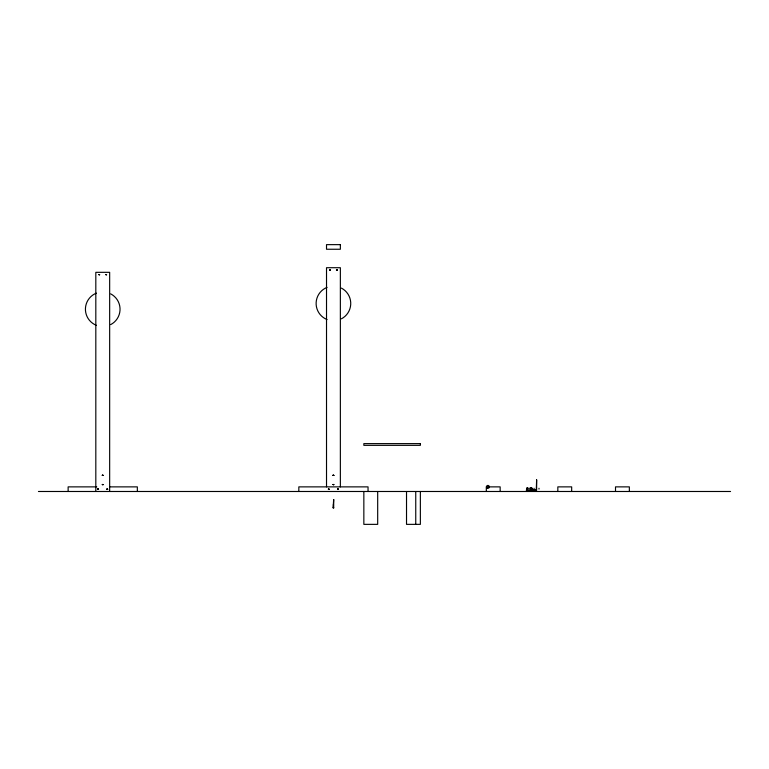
<?xml version="1.0" encoding="UTF-8"?>
<svg xmlns="http://www.w3.org/2000/svg" width="769" height="769" viewBox="0 0 769 769"><rect width="100%" height="100%" fill="white"/><g stroke="black" fill="none" stroke-linecap="round" stroke-linejoin="round"><path stroke-width="1.15" d="M96.769 486.873L68.133 486.873L68.133 491.487M109.9 486.873L137.343 486.873L137.343 491.487M526.861 488.305L532.167 488.248M526.861 489.113L527.438 489.113M530.668 489.113L531.244 489.113M38.45 491.487L730.55 491.487M333.025 507.848L333.852 507.848M629.35 491.487L629.35 486.873L615.508 486.873L615.508 491.487M571.675 491.487L571.675 486.873L557.833 486.873L557.833 491.487M539.002 488.277L539.002 489.103M534.061 488.277L534.061 489.103M532.167 488.305L532.167 489.122M500.158 491.487L500.158 486.873L486.316 486.873L486.316 491.487M420.364 491.487L420.364 524.362L406.522 524.362L406.522 491.487M415.75 491.487L415.75 524.362M377.685 491.487L377.685 524.362L363.843 524.362L363.843 491.487M368.043 491.487L368.043 486.873L298.833 486.873L298.833 491.487M340.359 486.873L340.359 267.708L326.517 267.708L326.517 486.873M333.438 504.156L333.438 507.848M109.659 491.487L109.659 272.322L95.817 272.322L95.817 491.487M341.388 288.096A17.303 17.303 0 0 1 341.388 318.837M327.065 319.558A17.303 17.303 0 0 1 327.065 287.375M110.688 293.864A17.303 17.303 0 0 1 110.688 324.605M96.365 325.325A17.303 17.303 0 0 1 96.365 293.143M98.817 274.591L99.73 274.716L98.826 274.543M98.99 274.6L99.557 274.677L98.99 274.581M105.738 274.591L106.651 274.716L105.757 274.504M105.911 274.6L106.478 274.677L105.911 274.581M97.663 489.142L98.586 489.219L97.673 489.094M97.836 489.151L98.403 489.228L97.846 489.103M102.277 475.3L103.2 475.377L102.277 475.3M102.45 475.309L103.017 475.386L102.45 475.29M102.277 484.528L103.19 484.653L102.296 484.441M102.45 484.537L103.027 484.595L102.45 484.537M106.891 489.142L107.804 489.267L106.901 489.094M107.064 489.151L107.631 489.228L107.074 489.103M329.517 269.977L330.439 270.054L329.526 269.929M329.69 269.986L330.257 270.063L329.699 269.938M336.438 269.977L337.36 270.054L336.447 269.929M336.611 269.986L337.178 270.063L336.611 269.967M328.363 489.142L329.276 489.267L328.373 489.094M328.536 489.151L329.103 489.228L328.546 489.103M332.977 475.3L333.9 475.377L332.977 475.3M333.15 475.309L333.717 475.386L333.15 475.29M332.977 484.528L333.89 484.653L332.996 484.441M333.15 484.537L333.727 484.595L333.15 484.537M337.591 489.142L338.514 489.219L337.601 489.094M337.764 489.151L338.331 489.228L337.774 489.103M340.359 244.638L326.517 244.638L326.517 249.252L340.359 249.252L340.359 244.638M420.364 443.617L363.843 443.617L363.843 445.347L420.364 445.347L420.364 443.617M536.627 479.846L536.281 489.882L526.246 490.228L536.627 490.228L536.627 479.846M527.438 487.902L526.861 487.902L526.861 489.517L527.438 489.517L527.438 487.902M531.244 487.902L530.668 487.902L530.668 489.517L531.244 489.517L531.244 487.902M333.659 499.542L333.15 507.617L333.659 507.617L333.727 499.542M487.181 488.123A1.442 1.442 0 0 0 489.344 486.873A1.442 1.442 0 0 0 487.181 485.624A1.442 1.442 0 0 0 487.181 488.123"/></g></svg>
